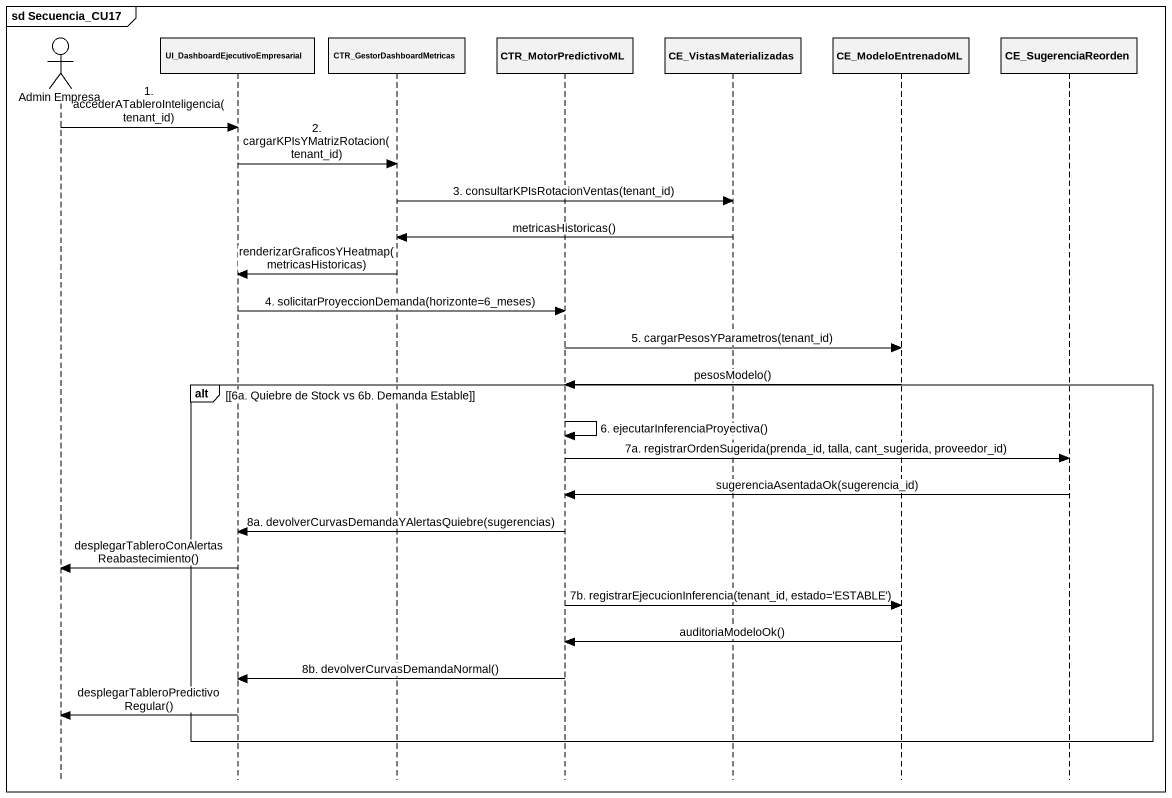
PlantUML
@startuml
mainframe sd Secuencia_CU17
hide footbox
actor "Admin Empresa" as Admin_Empresa
participant "UI_DashboardEjecutivoEmpresarial" as UI_DashboardEjecutivoEmpresa
participant CTR_GestorDashboardMetricas
participant CTR_MotorPredictivoML
participant CE_VistasMaterializadas
participant CE_ModeloEntrenadoML
participant CE_SugerenciaReorden

Admin_Empresa -> UI_DashboardEjecutivoEmpresa : 1. accederATableroInteligencia(tenant_id)
UI_DashboardEjecutivoEmpresa -> CTR_GestorDashboardMetricas : 2. cargarKPIsYMatrizRotacion(tenant_id)
CTR_GestorDashboardMetricas -> CE_VistasMaterializadas : 3. consultarKPIsRotacionVentas(tenant_id)
CE_VistasMaterializadas -> CTR_GestorDashboardMetricas : metricasHistoricas()
CTR_GestorDashboardMetricas -> UI_DashboardEjecutivoEmpresa : renderizarGraficosYHeatmap(metricasHistoricas)
UI_DashboardEjecutivoEmpresa -> CTR_MotorPredictivoML : 4. solicitarProyeccionDemanda(horizonte=6_meses)
CTR_MotorPredictivoML -> CE_ModeloEntrenadoML : 5. cargarPesosYParametros(tenant_id)
alt [6a. Quiebre de Stock vs 6b. Demanda Estable]
  CE_ModeloEntrenadoML -> CTR_MotorPredictivoML : pesosModelo()
  CTR_MotorPredictivoML -> CTR_MotorPredictivoML : 6. ejecutarInferenciaProyectiva()
  CTR_MotorPredictivoML -> CE_SugerenciaReorden : 7a. registrarOrdenSugerida(prenda_id, talla, cant_sugerida, proveedor_id)
  CE_SugerenciaReorden -> CTR_MotorPredictivoML : sugerenciaAsentadaOk(sugerencia_id)
  CTR_MotorPredictivoML -> UI_DashboardEjecutivoEmpresa : 8a. devolverCurvasDemandaYAlertasQuiebre(sugerencias)
  UI_DashboardEjecutivoEmpresa -> Admin_Empresa : desplegarTableroConAlertasReabastecimiento()
  CTR_MotorPredictivoML -> CE_ModeloEntrenadoML : 7b. registrarEjecucionInferencia(tenant_id, estado='ESTABLE')
  CE_ModeloEntrenadoML -> CTR_MotorPredictivoML : auditoriaModeloOk()
  CTR_MotorPredictivoML -> UI_DashboardEjecutivoEmpresa : 8b. devolverCurvasDemandaNormal()
  UI_DashboardEjecutivoEmpresa -> Admin_Empresa : desplegarTableroPredictivoRegular()
end
@enduml
